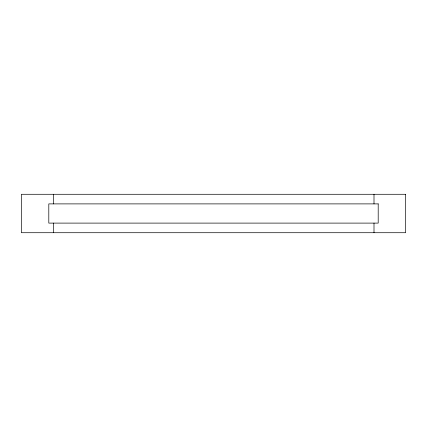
<?xml version="1.0" encoding="UTF-8"?>
<svg xmlns="http://www.w3.org/2000/svg" width="427" height="427" viewBox="0 0 427 427"><rect width="100%" height="100%" fill="white"/><g stroke="black" fill="none" stroke-linecap="round" stroke-linejoin="round"><path stroke-width="0.64" d="M373.999 194.285L373.999 203.892M373.999 223.107L373.999 232.715M53.375 194.285L53.375 203.892M53.375 223.107L53.375 232.715M405.65 194.285L21.35 194.285L21.35 232.715L405.65 232.715L405.65 194.285M378.199 203.892L48.801 203.892L48.801 223.107L378.199 223.107L378.199 203.892"/></g></svg>
